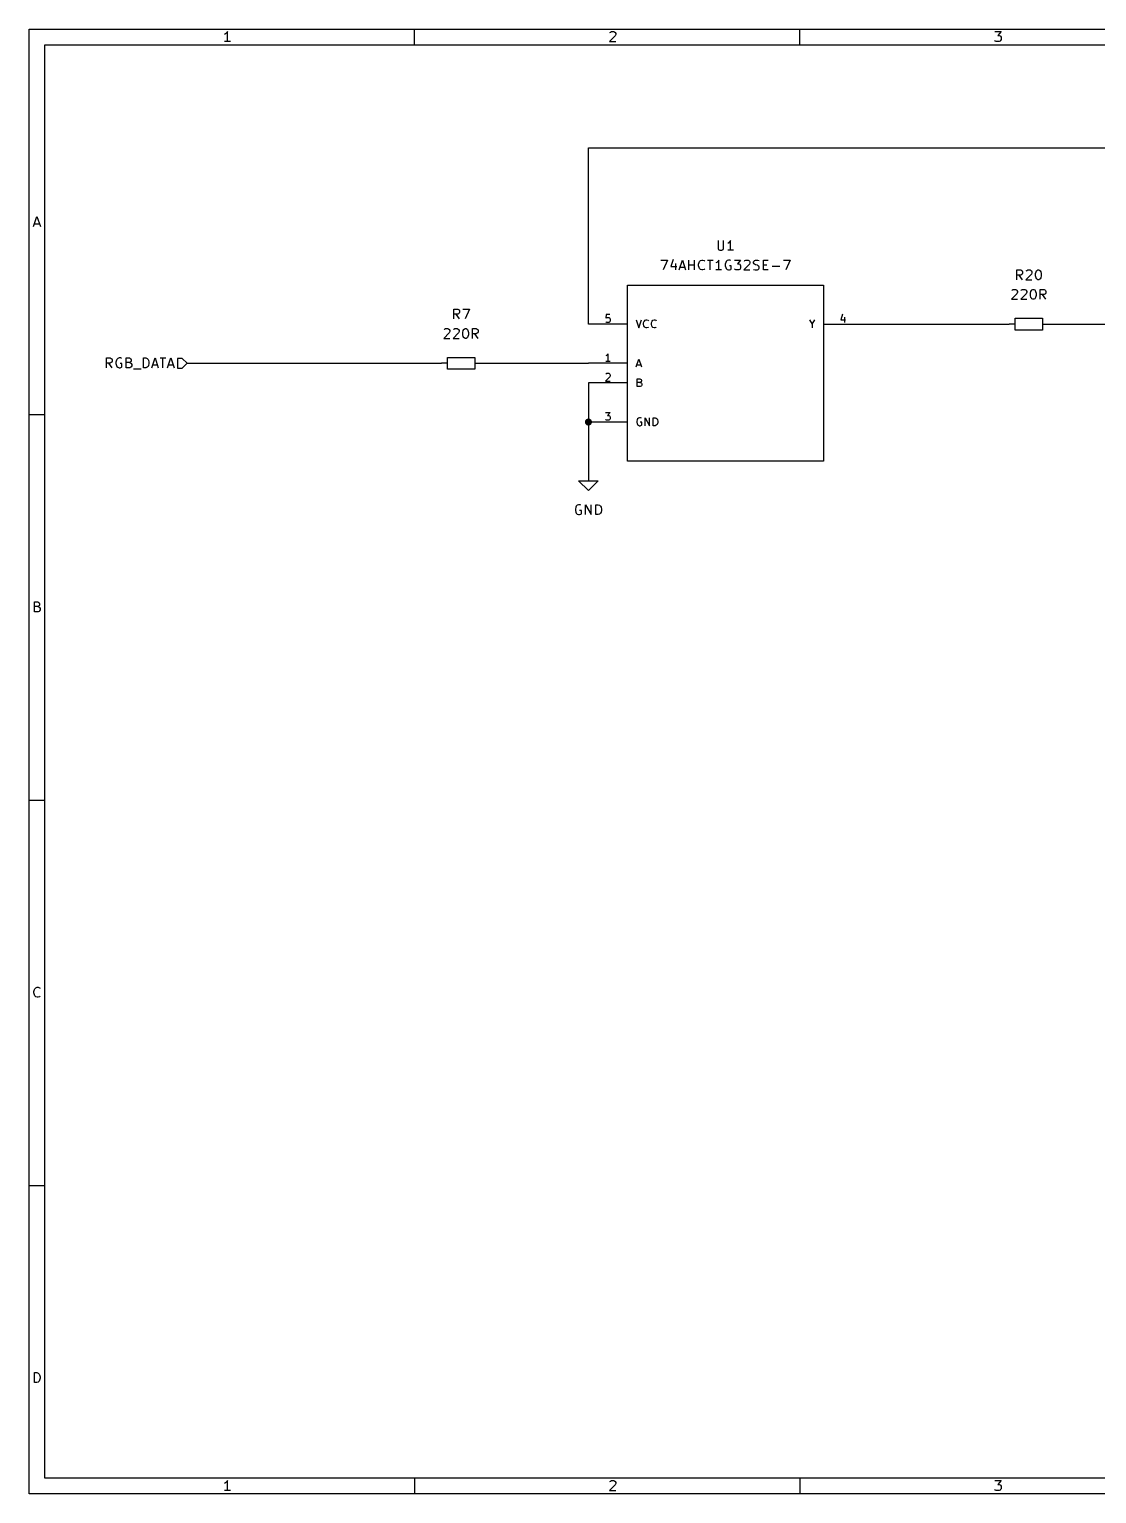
# Model space of a CAD drawing. Header units: millimetres. Extents: x 10 to 287, y -200 to -10.
# Drawn here: x 10 to 148.5, y -200 to -10 of the extents above; entities that cross this region are included whole.
import ezdxf

# ---------------------------------------------------------------- set-up
doc = ezdxf.new("R2010")
doc.units = ezdxf.units.MM
for name, color, linetype in [('GREENSIXTYFIVE', 129, 'CONTINUOUS'), ('LIGHTGREEN', 92, 'CONTINUOUS'), ('LIGHTRED', 12, 'CONTINUOUS'), ('RED', 14, 'CONTINUOUS'), ('WHITE', 250, 'CONTINUOUS'), ('YELLOWTHREE', 44, 'CONTINUOUS')]:
    doc.layers.add(name, color=color, linetype=linetype)

msp = doc.modelspace()

# ---------------------------------------------------------------- linework, layer by layer
at = {"layer": 'GREENSIXTYFIVE', "linetype": 'CONTINUOUS'}
for p, q in [((99.3623, -37.4092), (99.3623, -38.4373)), ((100.088, -38.4373), (100.088, -37.4092)), ((100.7533, -37.7116), (100.6324, -37.7721)), ((100.8743, -37.5907), (100.7533, -37.7116)), ((100.9952, -37.4092), (100.8743, -37.5907)), ((100.9952, -38.6792), (100.9952, -37.4092)), ((93.5264, -39.8888), (93.2241, -40.7959)), ((99.3623, -38.4373), (99.4228, -38.5583)), ((99.4228, -38.5583), (99.4833, -38.6188)), ((99.4833, -38.6188), (99.6042, -38.6792)), ((99.6042, -38.6792), (99.8461, -38.6792)), ((99.8461, -38.6792), (99.9671, -38.6188)), ((99.9671, -38.6188), (100.0276, -38.5583)), ((100.0276, -38.5583), (100.088, -38.4373)), ((101.3581, -38.6792), (100.6324, -38.6792)), ((91.9541, -39.9492), (92.8007, -39.9492)), ((92.8007, -39.9492), (92.2565, -41.2192)), ((93.2241, -40.7959), (94.0102, -40.7959)), ((93.8288, -40.3726), (93.8288, -41.2192)), ((94.3126, -41.2192), (94.7359, -39.9492)), ((94.4336, -40.8564), (95.0383, -40.8564)), ((94.7359, -39.9492), (95.1593, -41.2192)), ((95.5826, -41.2192), (95.5826, -39.9492)), ((95.5826, -40.554), (96.3083, -40.554)), ((96.3083, -41.2192), (96.3083, -39.9492)), ((96.8527, -40.4935), (96.9131, -40.2516)), ((96.8527, -40.6749), (96.8527, -40.4935)), ((96.9131, -40.9168), (96.8527, -40.6749)), ((96.9131, -40.2516), (96.9736, -40.1307)), ((96.9736, -41.0378), (96.9131, -40.9168)), ((96.9736, -40.1307), (97.0946, -40.0097)), ((97.0946, -41.1588), (96.9736, -41.0378)), ((97.0946, -40.0097), (97.276, -39.9492)), ((97.276, -41.2192), (97.0946, -41.1588)), ((97.276, -39.9492), (97.3969, -39.9492)), ((97.3969, -41.2192), (97.276, -41.2192)), ((97.3969, -39.9492), (97.5784, -40.0097)), ((97.5784, -41.1588), (97.3969, -41.2192)), ((97.5784, -40.0097), (97.6388, -40.0702)), ((97.6388, -41.0983), (97.5784, -41.1588)), ((98.0017, -39.9492), (98.7274, -39.9492)), ((98.3646, -41.2192), (98.3646, -39.9492)), ((99.2112, -40.2516), (99.0903, -40.3121)), ((99.816, -41.2192), (99.0903, -41.2192)), ((99.3322, -40.1307), (99.2112, -40.2516)), ((99.4531, -39.9492), (99.3322, -40.1307)), ((99.4531, -41.2192), (99.4531, -39.9492)), ((100.3602, -40.2516), (100.2998, -40.4935)), ((100.2998, -40.4935), (100.2998, -40.6749)), ((100.2998, -40.6749), (100.3602, -40.9168)), ((100.4207, -40.1307), (100.3602, -40.2516)), ((100.3602, -40.9168), (100.4207, -41.0378)), ((100.5417, -40.0097), (100.4207, -40.1307)), ((100.4207, -41.0378), (100.5417, -41.1588)), ((100.7231, -39.9492), (100.5417, -40.0097)), ((100.5417, -41.1588), (100.7231, -41.2192)), ((100.9045, -39.9492), (100.7231, -39.9492)), ((100.7231, -41.2192), (100.844, -41.2192)), ((101.0859, -40.6749), (100.844, -40.6749)), ((100.844, -41.2192), (101.0255, -41.1588)), ((101.0255, -40.0097), (100.9045, -39.9492)), ((101.0255, -41.1588), (101.0859, -41.0983)), ((101.0859, -41.0983), (101.0859, -40.6749)), ((101.5093, -39.9492), (102.2955, -39.9492)), ((101.5698, -41.1588), (101.5093, -41.0983)), ((101.6907, -41.2192), (101.5698, -41.1588)), ((102.0536, -41.2192), (101.6907, -41.2192)), ((102.2955, -39.9492), (101.8721, -40.433)), ((101.8721, -40.433), (102.0536, -40.433)), ((102.0536, -40.433), (102.1745, -40.4935)), ((102.1745, -41.1588), (102.0536, -41.2192)), ((102.1745, -40.4935), (102.235, -40.554)), ((102.235, -41.0983), (102.1745, -41.1588)), ((102.235, -40.554), (102.2955, -40.6749)), ((102.2955, -40.9773), (102.235, -41.0983)), ((102.2955, -40.6749), (102.2955, -40.9773)), ((103.4445, -40.4935), (102.7188, -41.2192)), ((102.7188, -41.2192), (103.505, -41.2192)), ((102.7793, -40.0702), (102.8397, -40.0097)), ((102.8397, -40.0097), (102.9607, -39.9492)), ((102.9607, -39.9492), (103.2631, -39.9492)), ((103.2631, -39.9492), (103.384, -40.0097)), ((103.384, -40.0097), (103.4445, -40.0702)), ((103.4445, -40.0702), (103.505, -40.1911)), ((103.505, -40.3121), (103.4445, -40.4935)), ((103.505, -40.1911), (103.505, -40.3121)), ((103.9888, -40.1911), (104.0492, -40.0702)), ((103.9888, -40.3121), (103.9888, -40.1911)), ((104.0492, -40.433), (103.9888, -40.3121)), ((103.9888, -41.1588), (104.1702, -41.2192)), ((104.0492, -40.0702), (104.1097, -40.0097)), ((104.1097, -40.4935), (104.0492, -40.433)), ((104.1097, -40.0097), (104.2307, -39.9492)), ((104.2307, -40.554), (104.1097, -40.4935)), ((104.1702, -41.2192), (104.4726, -41.2192)), ((104.2307, -39.9492), (104.533, -39.9492)), ((104.4726, -40.6145), (104.2307, -40.554)), ((104.5935, -40.6749), (104.4726, -40.6145)), ((104.4726, -41.2192), (104.5935, -41.1588)), ((104.533, -39.9492), (104.7145, -40.0097)), ((104.654, -40.7354), (104.5935, -40.6749)), ((104.5935, -41.1588), (104.654, -41.0983)), ((104.7145, -40.8564), (104.654, -40.7354)), ((104.654, -41.0983), (104.7145, -40.9773)), ((104.7145, -40.9773), (104.7145, -40.8564)), ((105.2587, -41.2192), (105.2587, -39.9492)), ((105.2587, -39.9492), (105.8635, -39.9492)), ((105.2587, -40.554), (105.6821, -40.554)), ((105.8635, -41.2192), (105.2587, -41.2192)), ((106.4077, -40.7354), (107.3754, -40.7354)), ((107.8592, -39.9492), (108.7058, -39.9492)), ((108.7058, -39.9492), (108.1616, -41.2192)), ((138.1578, -42.4891), (138.1578, -41.2191)), ((138.1578, -41.2191), (138.6416, -41.2191)), ((138.6416, -41.2191), (138.7626, -41.2796)), ((138.7626, -41.2796), (138.8231, -41.3401)), ((138.8231, -41.7634), (138.7626, -41.8239)), ((138.8231, -41.3401), (138.8835, -41.461)), ((138.8835, -41.6425), (138.8231, -41.7634)), ((138.8835, -41.461), (138.8835, -41.6425)), ((140.0326, -41.7634), (139.3069, -42.4891)), ((139.3674, -41.3401), (139.4278, -41.2796)), ((139.4278, -41.2796), (139.5488, -41.2191)), ((139.5488, -41.2191), (139.8512, -41.2191)), ((139.8512, -41.2191), (139.9721, -41.2796)), ((139.9721, -41.2796), (140.0326, -41.3401)), ((140.0326, -41.3401), (140.0931, -41.461)), ((140.0931, -41.582), (140.0326, -41.7634)), ((140.0931, -41.461), (140.0931, -41.582)), ((140.5769, -41.7029), (140.6373, -41.461)), ((140.5769, -42.0053), (140.5769, -41.7029)), ((140.6373, -41.461), (140.6978, -41.3401)), ((140.6978, -41.3401), (140.7583, -41.2796)), ((140.7583, -41.2796), (140.8792, -41.2191)), ((140.8792, -41.2191), (141.0002, -41.2191)), ((141.0002, -41.2191), (141.1211, -41.2796)), ((141.1211, -41.2796), (141.1816, -41.3401)), ((141.1816, -41.3401), (141.2421, -41.461)), ((141.2421, -41.461), (141.3026, -41.7029)), ((141.3026, -41.7029), (141.3026, -42.0053)), ((138.6416, -41.8844), (138.1578, -41.8844)), ((138.8835, -42.4891), (138.4602, -41.8844)), ((138.7626, -41.8239), (138.6416, -41.8844)), ((139.3069, -42.4891), (140.0931, -42.4891)), ((140.6373, -42.2472), (140.5769, -42.0053)), ((140.6978, -42.3682), (140.6373, -42.2472)), ((140.7583, -42.4287), (140.6978, -42.3682)), ((140.8792, -42.4891), (140.7583, -42.4287)), ((141.0002, -42.4891), (140.8792, -42.4891)), ((141.1211, -42.4287), (141.0002, -42.4891)), ((141.1816, -42.3682), (141.1211, -42.4287)), ((141.2421, -42.2472), (141.1816, -42.3682)), ((141.3026, -42.0053), (141.2421, -42.2472)), ((138.1578, -44.3034), (137.4321, -45.0291)), ((137.4321, -45.0291), (138.2183, -45.0291)), ((137.4926, -43.8801), (137.553, -43.8196)), ((137.553, -43.8196), (137.674, -43.7591)), ((137.674, -43.7591), (137.9764, -43.7591)), ((137.9764, -43.7591), (138.0973, -43.8196)), ((138.0973, -43.8196), (138.1578, -43.8801)), ((138.1578, -43.8801), (138.2183, -44.001)), ((138.2183, -44.122), (138.1578, -44.3034)), ((138.2183, -44.001), (138.2183, -44.122)), ((139.3673, -44.3034), (138.6416, -45.0291)), ((138.6416, -45.0291), (139.4278, -45.0291)), ((138.7021, -43.8801), (138.7625, -43.8196)), ((138.7625, -43.8196), (138.8835, -43.7591)), ((138.8835, -43.7591), (139.1859, -43.7591)), ((139.1859, -43.7591), (139.3068, -43.8196)), ((139.3068, -43.8196), (139.3673, -43.8801)), ((139.3673, -43.8801), (139.4278, -44.001)), ((139.4278, -44.122), (139.3673, -44.3034)), ((139.4278, -44.001), (139.4278, -44.122)), ((139.9116, -44.2429), (139.972, -44.001)), ((139.9116, -44.5453), (139.9116, -44.2429)), ((139.972, -44.7872), (139.9116, -44.5453)), ((139.972, -44.001), (140.0325, -43.8801)), ((140.0325, -44.9082), (139.972, -44.7872)), ((140.0325, -43.8801), (140.093, -43.8196)), ((140.093, -44.9687), (140.0325, -44.9082)), ((140.093, -43.8196), (140.2139, -43.7591)), ((140.2139, -45.0291), (140.093, -44.9687)), ((140.2139, -43.7591), (140.3349, -43.7591)), ((140.3349, -45.0291), (140.2139, -45.0291)), ((140.3349, -43.7591), (140.4558, -43.8196)), ((140.4558, -44.9687), (140.3349, -45.0291)), ((140.4558, -43.8196), (140.5163, -43.8801)), ((140.5163, -44.9082), (140.4558, -44.9687)), ((140.5163, -43.8801), (140.5768, -44.001)), ((140.5768, -44.7872), (140.5163, -44.9082)), ((140.5768, -44.001), (140.6373, -44.2429)), ((140.6373, -44.5453), (140.5768, -44.7872)), ((140.6373, -44.2429), (140.6373, -44.5453)), ((141.1815, -45.0291), (141.1815, -43.7591)), ((141.1815, -43.7591), (141.6653, -43.7591)), ((141.6653, -44.4244), (141.1815, -44.4244)), ((141.9072, -45.0291), (141.4839, -44.4244)), ((141.6653, -43.7591), (141.7863, -43.8196)), ((141.7863, -44.3639), (141.6653, -44.4244)), ((141.7863, -43.8196), (141.8468, -43.8801)), ((141.8468, -44.3034), (141.7863, -44.3639)), ((141.8468, -43.8801), (141.9072, -44.001)), ((141.9072, -44.1825), (141.8468, -44.3034)), ((141.9072, -44.001), (141.9072, -44.1825)), ((65.1025, -47.5691), (65.1025, -46.2991)), ((65.1025, -46.2991), (65.5863, -46.2991)), ((65.5863, -46.9644), (65.1025, -46.9644)), ((65.8282, -47.5691), (65.4049, -46.9644)), ((65.5863, -46.2991), (65.7073, -46.3596)), ((65.7073, -46.9039), (65.5863, -46.9644)), ((65.7073, -46.3596), (65.7678, -46.4201)), ((65.7678, -46.8434), (65.7073, -46.9039)), ((65.7678, -46.4201), (65.8282, -46.541)), ((65.8282, -46.7225), (65.7678, -46.8434)), ((65.8282, -46.541), (65.8282, -46.7225)), ((66.2516, -46.2991), (67.0982, -46.2991)), ((67.0982, -46.2991), (66.554, -47.5691)), ((64.4978, -49.3834), (63.7721, -50.1091)), ((63.8326, -48.9601), (63.893, -48.8996)), ((63.893, -48.8996), (64.014, -48.8391)), ((64.014, -48.8391), (64.3164, -48.8391)), ((64.3164, -48.8391), (64.4373, -48.8996)), ((64.4373, -48.8996), (64.4978, -48.9601)), ((64.4978, -48.9601), (64.5583, -49.081)), ((64.5583, -49.202), (64.4978, -49.3834)), ((64.5583, -49.081), (64.5583, -49.202)), ((65.7073, -49.3834), (64.9816, -50.1091)), ((65.0421, -48.9601), (65.1025, -48.8996)), ((65.1025, -48.8996), (65.2235, -48.8391)), ((65.2235, -48.8391), (65.5259, -48.8391)), ((65.5259, -48.8391), (65.6468, -48.8996)), ((65.6468, -48.8996), (65.7073, -48.9601)), ((65.7073, -48.9601), (65.7678, -49.081)), ((65.7678, -49.202), (65.7073, -49.3834)), ((65.7678, -49.081), (65.7678, -49.202)), ((66.2516, -49.3229), (66.312, -49.081)), ((66.2516, -49.6253), (66.2516, -49.3229)), ((66.312, -49.081), (66.3725, -48.9601)), ((66.3725, -48.9601), (66.433, -48.8996)), ((66.433, -48.8996), (66.5539, -48.8391)), ((66.5539, -48.8391), (66.6749, -48.8391)), ((66.6749, -48.8391), (66.7958, -48.8996)), ((66.7958, -48.8996), (66.8563, -48.9601)), ((66.8563, -48.9601), (66.9168, -49.081)), ((66.9168, -49.081), (66.9773, -49.3229)), ((66.9773, -49.3229), (66.9773, -49.6253)), ((67.5215, -50.1091), (67.5215, -48.8391)), ((67.5215, -48.8391), (68.0053, -48.8391)), ((68.0053, -48.8391), (68.1263, -48.8996)), ((68.1263, -48.8996), (68.1868, -48.9601)), ((68.1868, -49.3834), (68.1263, -49.4439)), ((68.1868, -48.9601), (68.2472, -49.081)), ((68.2472, -49.2625), (68.1868, -49.3834)), ((68.2472, -49.081), (68.2472, -49.2625)), ((88.7427, -47.714), (89.0814, -48.73)), ((89.0814, -48.73), (89.42, -47.714)), ((89.7104, -48.1495), (89.7588, -47.9559)), ((89.7104, -48.2946), (89.7104, -48.1495)), ((89.7588, -48.4881), (89.7104, -48.2946)), ((89.7588, -47.9559), (89.8071, -47.8592)), ((89.8071, -48.5849), (89.7588, -48.4881)), ((89.8071, -47.8592), (89.9039, -47.7624)), ((89.9039, -48.6817), (89.8071, -48.5849)), ((89.9039, -47.7624), (90.049, -47.714)), ((90.049, -48.73), (89.9039, -48.6817)), ((90.049, -47.714), (90.1458, -47.714)), ((90.1458, -48.73), (90.049, -48.73)), ((90.1458, -47.714), (90.2909, -47.7624)), ((90.2909, -48.6817), (90.1458, -48.73)), ((90.2909, -47.7624), (90.3393, -47.8108)), ((90.3393, -48.6333), (90.2909, -48.6817)), ((90.7264, -48.1495), (90.7748, -47.9559)), ((90.7264, -48.2946), (90.7264, -48.1495)), ((90.7748, -48.4881), (90.7264, -48.2946)), ((90.7748, -47.9559), (90.8231, -47.8592)), ((90.8231, -48.5849), (90.7748, -48.4881)), ((90.8231, -47.8592), (90.9199, -47.7624)), ((90.9199, -48.6817), (90.8231, -48.5849)), ((90.9199, -47.7624), (91.065, -47.714)), ((91.065, -48.73), (90.9199, -48.6817)), ((91.065, -47.714), (91.1618, -47.714)), ((91.1618, -48.73), (91.065, -48.73)), ((91.1618, -47.714), (91.3069, -47.7624)), ((91.3069, -48.6817), (91.1618, -48.73)), ((91.3069, -47.7624), (91.3553, -47.8108)), ((91.3553, -48.6333), (91.3069, -48.6817)), ((111.2398, -47.714), (111.5785, -48.2462)), ((111.5785, -48.2462), (111.9171, -47.714)), ((111.5785, -48.2462), (111.5785, -48.73)), ((63.7721, -50.1091), (64.5583, -50.1091)), ((64.9816, -50.1091), (65.7678, -50.1091)), ((66.312, -49.8672), (66.2516, -49.6253)), ((66.3725, -49.9882), (66.312, -49.8672)), ((66.433, -50.0487), (66.3725, -49.9882)), ((66.5539, -50.1091), (66.433, -50.0487)), ((66.6749, -50.1091), (66.5539, -50.1091)), ((66.7958, -50.0487), (66.6749, -50.1091)), ((66.8563, -49.9882), (66.7958, -50.0487)), ((66.9168, -49.8672), (66.8563, -49.9882)), ((66.9773, -49.6253), (66.9168, -49.8672)), ((68.0053, -49.5044), (67.5215, -49.5044)), ((68.2472, -50.1091), (67.8239, -49.5044)), ((68.1263, -49.4439), (68.0053, -49.5044)), ((88.7427, -53.81), (89.0814, -52.794)), ((89.0814, -52.794), (89.42, -53.81)), ((88.8395, -53.5197), (89.3233, -53.5197)), ((88.8879, -56.35), (88.8879, -55.334)), ((88.8879, -55.334), (89.2265, -55.334)), ((89.2265, -55.8178), (88.8879, -55.8178)), ((89.2749, -56.35), (88.8879, -56.35)), ((89.2265, -55.334), (89.3233, -55.3824)), ((89.3233, -55.7695), (89.2265, -55.8178)), ((89.2265, -55.8178), (89.3717, -55.8662)), ((89.3717, -56.3017), (89.2749, -56.35)), ((89.3233, -55.3824), (89.3717, -55.4308)), ((89.3717, -55.7211), (89.3233, -55.7695)), ((89.3717, -55.4308), (89.42, -55.5276)), ((89.42, -55.6243), (89.3717, -55.7211)), ((89.3717, -55.8662), (89.42, -55.9146)), ((89.42, -56.2533), (89.3717, -56.3017)), ((89.42, -55.5276), (89.42, -55.6243)), ((89.42, -55.9146), (89.4684, -56.0114)), ((89.4684, -56.1565), (89.42, -56.2533)), ((89.4684, -56.0114), (89.4684, -56.1565)), ((88.8879, -60.6559), (88.8395, -60.8495)), ((88.9362, -60.5592), (88.8879, -60.6559)), ((89.033, -60.4624), (88.9362, -60.5592)), ((89.1781, -60.414), (89.033, -60.4624)), ((89.3233, -60.414), (89.1781, -60.414)), ((89.42, -60.4624), (89.3233, -60.414)), ((89.9039, -61.43), (89.9039, -60.414)), ((89.9039, -60.414), (90.4844, -61.43)), ((90.4844, -61.43), (90.4844, -60.414)), ((90.9683, -61.43), (90.9683, -60.414)), ((90.9683, -60.414), (91.2102, -60.414)), ((91.2102, -60.414), (91.3553, -60.4624)), ((91.3553, -60.4624), (91.4521, -60.5592)), ((91.4521, -60.5592), (91.5004, -60.6559)), ((91.5004, -60.6559), (91.5488, -60.8495)), ((88.8395, -60.8495), (88.8395, -60.9946)), ((88.8395, -60.9946), (88.8879, -61.1881)), ((88.8879, -61.1881), (88.9362, -61.2849)), ((88.9362, -61.2849), (89.033, -61.3817)), ((89.033, -61.3817), (89.1781, -61.43)), ((89.1781, -61.43), (89.2749, -61.43)), ((89.4684, -60.9946), (89.2749, -60.9946)), ((89.2749, -61.43), (89.42, -61.3817)), ((89.42, -61.3817), (89.4684, -61.3333)), ((89.4684, -61.3333), (89.4684, -60.9946)), ((91.2102, -61.43), (90.9683, -61.43)), ((91.3553, -61.3817), (91.2102, -61.43)), ((91.4521, -61.2849), (91.3553, -61.3817)), ((91.5004, -61.1881), (91.4521, -61.2849)), ((91.5488, -60.9946), (91.5004, -61.1881)), ((91.5488, -60.8495), (91.5488, -60.9946)), ((80.9171, -72.0016), (80.8567, -72.2435)), ((80.9776, -71.8807), (80.9171, -72.0016)), ((81.0986, -71.7597), (80.9776, -71.8807)), ((81.28, -71.6992), (81.0986, -71.7597)), ((81.4614, -71.6992), (81.28, -71.6992)), ((81.5824, -71.7597), (81.4614, -71.6992)), ((82.1871, -72.9692), (82.1871, -71.6992)), ((82.1871, -71.6992), (82.9128, -72.9692)), ((82.9128, -72.9692), (82.9128, -71.6992)), ((83.5176, -72.9692), (83.5176, -71.6992)), ((83.5176, -71.6992), (83.82, -71.6992)), ((83.82, -71.6992), (84.0014, -71.7597)), ((84.0014, -71.7597), (84.1224, -71.8807)), ((84.1224, -71.8807), (84.1829, -72.0016)), ((84.1829, -72.0016), (84.2433, -72.2435)), ((80.8567, -72.2435), (80.8567, -72.4249)), ((80.8567, -72.4249), (80.9171, -72.6668)), ((80.9171, -72.6668), (80.9776, -72.7878)), ((80.9776, -72.7878), (81.0986, -72.9088)), ((81.0986, -72.9088), (81.28, -72.9692)), ((81.28, -72.9692), (81.4009, -72.9692)), ((81.6428, -72.4249), (81.4009, -72.4249)), ((81.4009, -72.9692), (81.5824, -72.9088)), ((81.5824, -72.9088), (81.6428, -72.8483)), ((81.6428, -72.8483), (81.6428, -72.4249)), ((83.82, -72.9692), (83.5176, -72.9692)), ((84.0014, -72.9088), (83.82, -72.9692)), ((84.1224, -72.7878), (84.0014, -72.9088)), ((84.1829, -72.6668), (84.1224, -72.7878)), ((84.2433, -72.4249), (84.1829, -72.6668)), ((84.2433, -72.2435), (84.2433, -72.4249))]:
    msp.add_line(p, q, dxfattribs=at)
at = {"layer": 'LIGHTGREEN', "linetype": 'CONTINUOUS'}
for p, q in [((82.55, -25.4), (165.1, -25.4)), ((82.55, -48.26), (82.55, -25.4)), ((118.11, -48.26), (137.16, -48.26)), ((142.24, -48.26), (196.85, -48.26)), ((30.48, -53.34), (63.5, -53.34)), ((68.58, -53.34), (82.55, -53.34)), ((82.55, -55.88), (82.55, -60.96)), ((82.55, -60.96), (82.55, -67.31))]:
    msp.add_line(p, q, dxfattribs=at)
at = {"layer": 'LIGHTGREEN', "const_width": 0.4572}
msp.add_lwpolyline([(82.3214, -60.96, 1), (82.7786, -60.96, 1)], format="xyb", close=True, dxfattribs=at)
at = {"layer": 'LIGHTRED', "linetype": 'CONTINUOUS'}
for p, q in [((84.8481, -47.018), (84.7997, -47.5018)), ((84.7997, -47.5018), (84.8481, -47.4535)), ((85.3319, -47.018), (84.8481, -47.018)), ((84.8481, -47.4535), (84.9448, -47.4051)), ((84.9448, -47.4051), (85.1867, -47.4051)), ((85.1867, -47.4051), (85.2835, -47.4535)), ((85.2835, -47.4535), (85.3319, -47.5018)), ((85.3319, -47.5018), (85.3802, -47.5986)), ((115.5216, -46.9697), (115.2797, -47.6954)), ((115.7635, -47.3567), (115.7635, -48.034)), ((84.8481, -47.9857), (84.7997, -47.9373)), ((84.9448, -48.034), (84.8481, -47.9857)), ((85.1867, -48.034), (84.9448, -48.034)), ((85.2835, -47.9857), (85.1867, -48.034)), ((85.3319, -47.9373), (85.2835, -47.9857)), ((85.3802, -47.8405), (85.3319, -47.9373)), ((85.3802, -47.5986), (85.3802, -47.8405)), ((115.2797, -47.6954), (115.9086, -47.6954)), ((84.8964, -52.3399), (84.7997, -52.3883)), ((85.3802, -53.114), (84.7997, -53.114)), ((84.9932, -52.2432), (84.8964, -52.3399)), ((85.09, -52.098), (84.9932, -52.2432)), ((85.09, -53.114), (85.09, -52.098)), ((85.3319, -55.0735), (84.7513, -55.654)), ((84.7997, -54.7348), (84.8481, -54.6864)), ((84.8481, -54.6864), (84.9448, -54.638)), ((84.9448, -54.638), (85.1867, -54.638)), ((85.1867, -54.638), (85.2835, -54.6864)), ((85.2835, -54.6864), (85.3319, -54.7348)), ((85.3319, -54.7348), (85.3802, -54.8316)), ((85.3802, -54.9283), (85.3319, -55.0735)), ((85.3802, -54.8316), (85.3802, -54.9283)), ((84.7513, -55.654), (85.3802, -55.654)), ((84.7513, -59.718), (85.3802, -59.718)), ((84.7997, -60.6857), (84.7513, -60.6373)), ((84.8964, -60.734), (84.7997, -60.6857)), ((85.1867, -60.734), (84.8964, -60.734)), ((85.3802, -59.718), (85.0416, -60.1051)), ((85.0416, -60.1051), (85.1867, -60.1051)), ((85.1867, -60.1051), (85.2835, -60.1535)), ((85.2835, -60.6857), (85.1867, -60.734)), ((85.2835, -60.1535), (85.3319, -60.2018)), ((85.3319, -60.6373), (85.2835, -60.6857)), ((85.3319, -60.2018), (85.3802, -60.2986)), ((85.3802, -60.5405), (85.3319, -60.6373)), ((85.3802, -60.2986), (85.3802, -60.5405))]:
    msp.add_line(p, q, dxfattribs=at)
at = {"layer": 'RED', "linetype": 'CONTINUOUS'}
for p, q in [((10, -10), (287.0022, -10)), ((10, -200.0072), (10, -10)), ((35.47, -10.6032), (35.3462, -10.6651)), ((35.5938, -10.4794), (35.47, -10.6032)), ((35.7176, -10.2937), (35.5938, -10.4794)), ((35.7176, -11.5937), (35.7176, -10.2937)), ((60, -12), (60, -10)), ((86.0271, -10.8508), (85.2843, -11.5937)), ((85.3462, -10.4175), (85.4081, -10.3556)), ((85.4081, -10.3556), (85.5319, -10.2937)), ((85.5319, -10.2937), (85.8414, -10.2937)), ((85.8414, -10.2937), (85.9652, -10.3556)), ((85.9652, -10.3556), (86.0271, -10.4175)), ((86.0271, -10.4175), (86.089, -10.5413)), ((86.089, -10.6651), (86.0271, -10.8508)), ((86.089, -10.5413), (86.089, -10.6651)), ((110, -12), (110, -10)), ((135.2843, -10.2937), (136.089, -10.2937)), ((136.089, -10.2937), (135.6557, -10.7889)), ((135.6557, -10.7889), (135.8414, -10.7889)), ((135.8414, -10.7889), (135.9652, -10.8508)), ((135.9652, -10.8508), (136.0271, -10.9127)), ((136.0271, -10.9127), (136.089, -11.0365)), ((136.089, -11.346), (136.0271, -11.4698)), ((136.089, -11.0365), (136.089, -11.346)), ((12, -12), (285.0022, -12)), ((12, -198.0072), (12, -12)), ((36.089, -11.5937), (35.3462, -11.5937)), ((85.2843, -11.5937), (86.089, -11.5937)), ((135.3462, -11.5318), (135.2843, -11.4698)), ((135.47, -11.5937), (135.3462, -11.5318)), ((135.8414, -11.5937), (135.47, -11.5937)), ((135.9652, -11.5318), (135.8414, -11.5937)), ((136.0271, -11.4698), (135.9652, -11.5318)), ((10.5667, -35.5937), (11, -34.2937)), ((10.6905, -35.2222), (11.3095, -35.2222)), ((11, -34.2937), (11.4333, -35.5937)), ((87.63, -66.04), (87.63, -43.18)), ((87.63, -43.18), (113.03, -43.18)), ((113.03, -43.18), (113.03, -66.04)), ((137.922, -49.022), (137.922, -47.498)), ((137.922, -47.498), (141.478, -47.498)), ((141.478, -47.498), (141.478, -49.022)), ((87.63, -48.26), (82.55, -48.26)), ((113.03, -48.26), (118.11, -48.26)), ((137.922, -48.26), (137.16, -48.26)), ((141.478, -49.022), (137.922, -49.022)), ((141.478, -48.26), (142.24, -48.26)), ((64.262, -54.102), (64.262, -52.578)), ((64.262, -52.578), (67.818, -52.578)), ((67.818, -52.578), (67.818, -54.102)), ((64.262, -53.34), (63.5, -53.34)), ((67.818, -54.102), (64.262, -54.102)), ((67.818, -53.34), (68.58, -53.34)), ((87.63, -53.34), (82.55, -53.34)), ((87.63, -55.88), (82.55, -55.88)), ((10, -60), (12, -60)), ((87.63, -60.96), (82.55, -60.96)), ((113.03, -66.04), (87.63, -66.04)), ((82.55, -67.31), (82.55, -68.58)), ((82.55, -69.85), (81.28, -68.58)), ((81.28, -68.58), (82.55, -68.58)), ((82.55, -68.58), (83.82, -68.58)), ((83.82, -68.58), (82.55, -69.85)), ((10.6595, -85.5937), (10.6595, -84.2937)), ((10.6595, -84.2937), (11.0928, -84.2937)), ((11.0928, -84.9127), (10.6595, -84.9127)), ((11.0928, -84.2937), (11.2166, -84.3556)), ((11.2166, -84.8508), (11.0928, -84.9127)), ((11.0928, -84.9127), (11.2785, -84.9746)), ((11.2166, -84.3556), (11.2785, -84.4175)), ((11.2785, -84.7889), (11.2166, -84.8508)), ((11.2785, -84.4175), (11.3404, -84.5413)), ((11.3404, -84.6651), (11.2785, -84.7889)), ((11.2785, -84.9746), (11.3404, -85.0365)), ((11.3404, -85.4698), (11.2785, -85.5318)), ((11.3404, -84.5413), (11.3404, -84.6651)), ((11.3404, -85.0365), (11.4023, -85.1603)), ((11.4023, -85.346), (11.3404, -85.4698)), ((11.4023, -85.1603), (11.4023, -85.346)), ((11.1547, -85.5937), (10.6595, -85.5937)), ((11.2785, -85.5318), (11.1547, -85.5937)), ((10, -110), (12, -110)), ((10.5976, -134.8508), (10.6595, -134.6032)), ((10.5976, -135.0365), (10.5976, -134.8508)), ((10.6595, -134.6032), (10.7214, -134.4794)), ((10.7214, -134.4794), (10.8452, -134.3556)), ((10.8452, -134.3556), (11.0309, -134.2937)), ((11.0309, -134.2937), (11.1547, -134.2937)), ((11.1547, -134.2937), (11.3404, -134.3556)), ((11.3404, -134.3556), (11.4023, -134.4175)), ((10.6595, -135.2841), (10.5976, -135.0365)), ((10.7214, -135.4079), (10.6595, -135.2841)), ((10.8452, -135.5318), (10.7214, -135.4079)), ((11.0309, -135.5937), (10.8452, -135.5318)), ((11.1547, -135.5937), (11.0309, -135.5937)), ((11.3404, -135.5318), (11.1547, -135.5937)), ((11.4023, -135.4698), (11.3404, -135.5318)), ((10, -160), (12, -160)), ((10.6595, -185.5937), (10.6595, -184.2937)), ((10.6595, -184.2937), (10.969, -184.2937)), ((10.969, -184.2937), (11.1547, -184.3556)), ((10.969, -185.5937), (10.6595, -185.5937)), ((11.1547, -185.5318), (10.969, -185.5937)), ((11.1547, -184.3556), (11.2785, -184.4794)), ((11.2785, -185.4079), (11.1547, -185.5318)), ((11.2785, -184.4794), (11.3404, -184.6032)), ((11.3404, -185.2841), (11.2785, -185.4079)), ((11.3404, -184.6032), (11.4023, -184.8508)), ((11.4023, -185.0365), (11.3404, -185.2841)), ((11.4023, -184.8508), (11.4023, -185.0365)), ((285.0022, -198.0072), (12, -198.0072)), ((35.47, -198.6104), (35.3462, -198.6723)), ((35.5938, -198.4866), (35.47, -198.6104)), ((35.7176, -198.3009), (35.5938, -198.4866)), ((35.7176, -199.6009), (35.7176, -198.3009)), ((60, -198.0072), (60, -200.0072)), ((86.0271, -198.858), (85.2843, -199.6009)), ((85.3462, -198.4247), (85.4081, -198.3628)), ((85.4081, -198.3628), (85.5319, -198.3009)), ((85.5319, -198.3009), (85.8414, -198.3009)), ((85.8414, -198.3009), (85.9652, -198.3628)), ((85.9652, -198.3628), (86.0271, -198.4247)), ((86.0271, -198.4247), (86.089, -198.5485)), ((86.089, -198.6723), (86.0271, -198.858)), ((86.089, -198.5485), (86.089, -198.6723)), ((110, -198.0072), (110, -200.0072)), ((135.2843, -198.3009), (136.089, -198.3009)), ((135.3462, -199.539), (135.2843, -199.477)), ((136.089, -198.3009), (135.6557, -198.7961)), ((135.6557, -198.7961), (135.8414, -198.7961)), ((135.8414, -198.7961), (135.9652, -198.858)), ((135.9652, -198.858), (136.0271, -198.9199)), ((136.0271, -199.477), (135.9652, -199.539)), ((136.0271, -198.9199), (136.089, -199.0437)), ((136.089, -199.3532), (136.0271, -199.477)), ((136.089, -199.0437), (136.089, -199.3532)), ((287.0022, -200.0072), (10, -200.0072)), ((36.089, -199.6009), (35.3462, -199.6009)), ((85.2843, -199.6009), (86.089, -199.6009)), ((135.47, -199.6009), (135.3462, -199.539)), ((135.8414, -199.6009), (135.47, -199.6009)), ((135.9652, -199.539), (135.8414, -199.6009))]:
    msp.add_line(p, q, dxfattribs=at)
at = {"layer": 'WHITE', "linetype": 'CONTINUOUS'}
for p, q in [((87.63, -66.04), (87.63, -43.18)), ((87.63, -43.18), (113.03, -43.18)), ((113.03, -43.18), (113.03, -66.04)), ((113.03, -66.04), (87.63, -66.04))]:
    msp.add_line(p, q, dxfattribs=at)
at = {"layer": 'YELLOWTHREE', "linetype": 'CONTINUOUS'}
for p, q in [((20.025, -53.9192), (20.025, -52.6492)), ((20.025, -52.6492), (20.5088, -52.6492)), ((20.5088, -52.6492), (20.6298, -52.7097)), ((20.6298, -52.7097), (20.6903, -52.7702)), ((20.6903, -53.1935), (20.6298, -53.254)), ((20.6903, -52.7702), (20.7507, -52.8911)), ((20.7507, -53.0726), (20.6903, -53.1935)), ((20.7507, -52.8911), (20.7507, -53.0726)), ((21.295, -52.9516), (21.2346, -53.1935)), ((21.2346, -53.1935), (21.2346, -53.3749)), ((21.3555, -52.8307), (21.295, -52.9516)), ((21.4765, -52.7097), (21.3555, -52.8307)), ((21.6579, -52.6492), (21.4765, -52.7097)), ((21.8393, -52.6492), (21.6579, -52.6492)), ((21.9603, -52.7097), (21.8393, -52.6492)), ((22.565, -53.9192), (22.565, -52.6492)), ((22.565, -52.6492), (22.9884, -52.6492)), ((22.9884, -52.6492), (23.1093, -52.7097)), ((23.1093, -53.1935), (22.9884, -53.254)), ((23.1093, -52.7097), (23.1698, -52.7702)), ((23.1698, -53.133), (23.1093, -53.1935)), ((23.1698, -52.7702), (23.2303, -52.8911)), ((23.2303, -53.0121), (23.1698, -53.133)), ((23.2303, -52.8911), (23.2303, -53.0121)), ((24.8026, -53.9192), (24.8026, -52.6492)), ((24.8026, -52.6492), (25.105, -52.6492)), ((25.105, -52.6492), (25.2864, -52.7097)), ((25.2864, -52.7097), (25.4074, -52.8307)), ((25.4074, -52.8307), (25.4679, -52.9516)), ((25.4679, -52.9516), (25.5283, -53.1935)), ((25.5283, -53.1935), (25.5283, -53.3749)), ((25.8912, -53.9192), (26.3145, -52.6492)), ((26.3145, -52.6492), (26.7379, -53.9192)), ((26.9798, -52.6492), (27.7055, -52.6492)), ((27.3427, -53.9192), (27.3427, -52.6492)), ((27.9474, -53.9192), (28.3707, -52.6492)), ((28.3707, -52.6492), (28.7941, -53.9192)), ((29.845, -52.705), (29.21, -52.705)), ((29.21, -52.705), (29.21, -53.975)), ((30.48, -53.34), (29.845, -52.705)), ((20.5088, -53.3145), (20.025, -53.3145)), ((20.7507, -53.9192), (20.3274, -53.3145)), ((20.6298, -53.254), (20.5088, -53.3145)), ((21.2346, -53.3749), (21.295, -53.6168)), ((21.295, -53.6168), (21.3555, -53.7378)), ((21.3555, -53.7378), (21.4765, -53.8588)), ((21.4765, -53.8588), (21.6579, -53.9192)), ((21.6579, -53.9192), (21.7788, -53.9192)), ((22.0207, -53.3749), (21.7788, -53.3749)), ((21.7788, -53.9192), (21.9603, -53.8588)), ((21.9603, -53.8588), (22.0207, -53.7983)), ((22.0207, -53.7983), (22.0207, -53.3749)), ((22.9884, -53.254), (22.565, -53.254)), ((23.0488, -53.9192), (22.565, -53.9192)), ((22.9884, -53.254), (23.1698, -53.3145)), ((23.1698, -53.8588), (23.0488, -53.9192)), ((23.1698, -53.3145), (23.2303, -53.3749)), ((23.2303, -53.7983), (23.1698, -53.8588)), ((23.2303, -53.3749), (23.2907, -53.4959)), ((23.2907, -53.6773), (23.2303, -53.7983)), ((23.2907, -53.4959), (23.2907, -53.6773)), ((23.5327, -54.0402), (24.5003, -54.0402)), ((25.105, -53.9192), (24.8026, -53.9192)), ((25.2864, -53.8588), (25.105, -53.9192)), ((25.4074, -53.7378), (25.2864, -53.8588)), ((25.4679, -53.6168), (25.4074, -53.7378)), ((25.5283, -53.3749), (25.4679, -53.6168)), ((26.0122, -53.5564), (26.6169, -53.5564)), ((28.0684, -53.5564), (28.6731, -53.5564)), ((29.21, -53.975), (29.845, -53.975)), ((29.845, -53.975), (30.48, -53.34))]:
    msp.add_line(p, q, dxfattribs=at)

doc.saveas('drawing.dxf')
